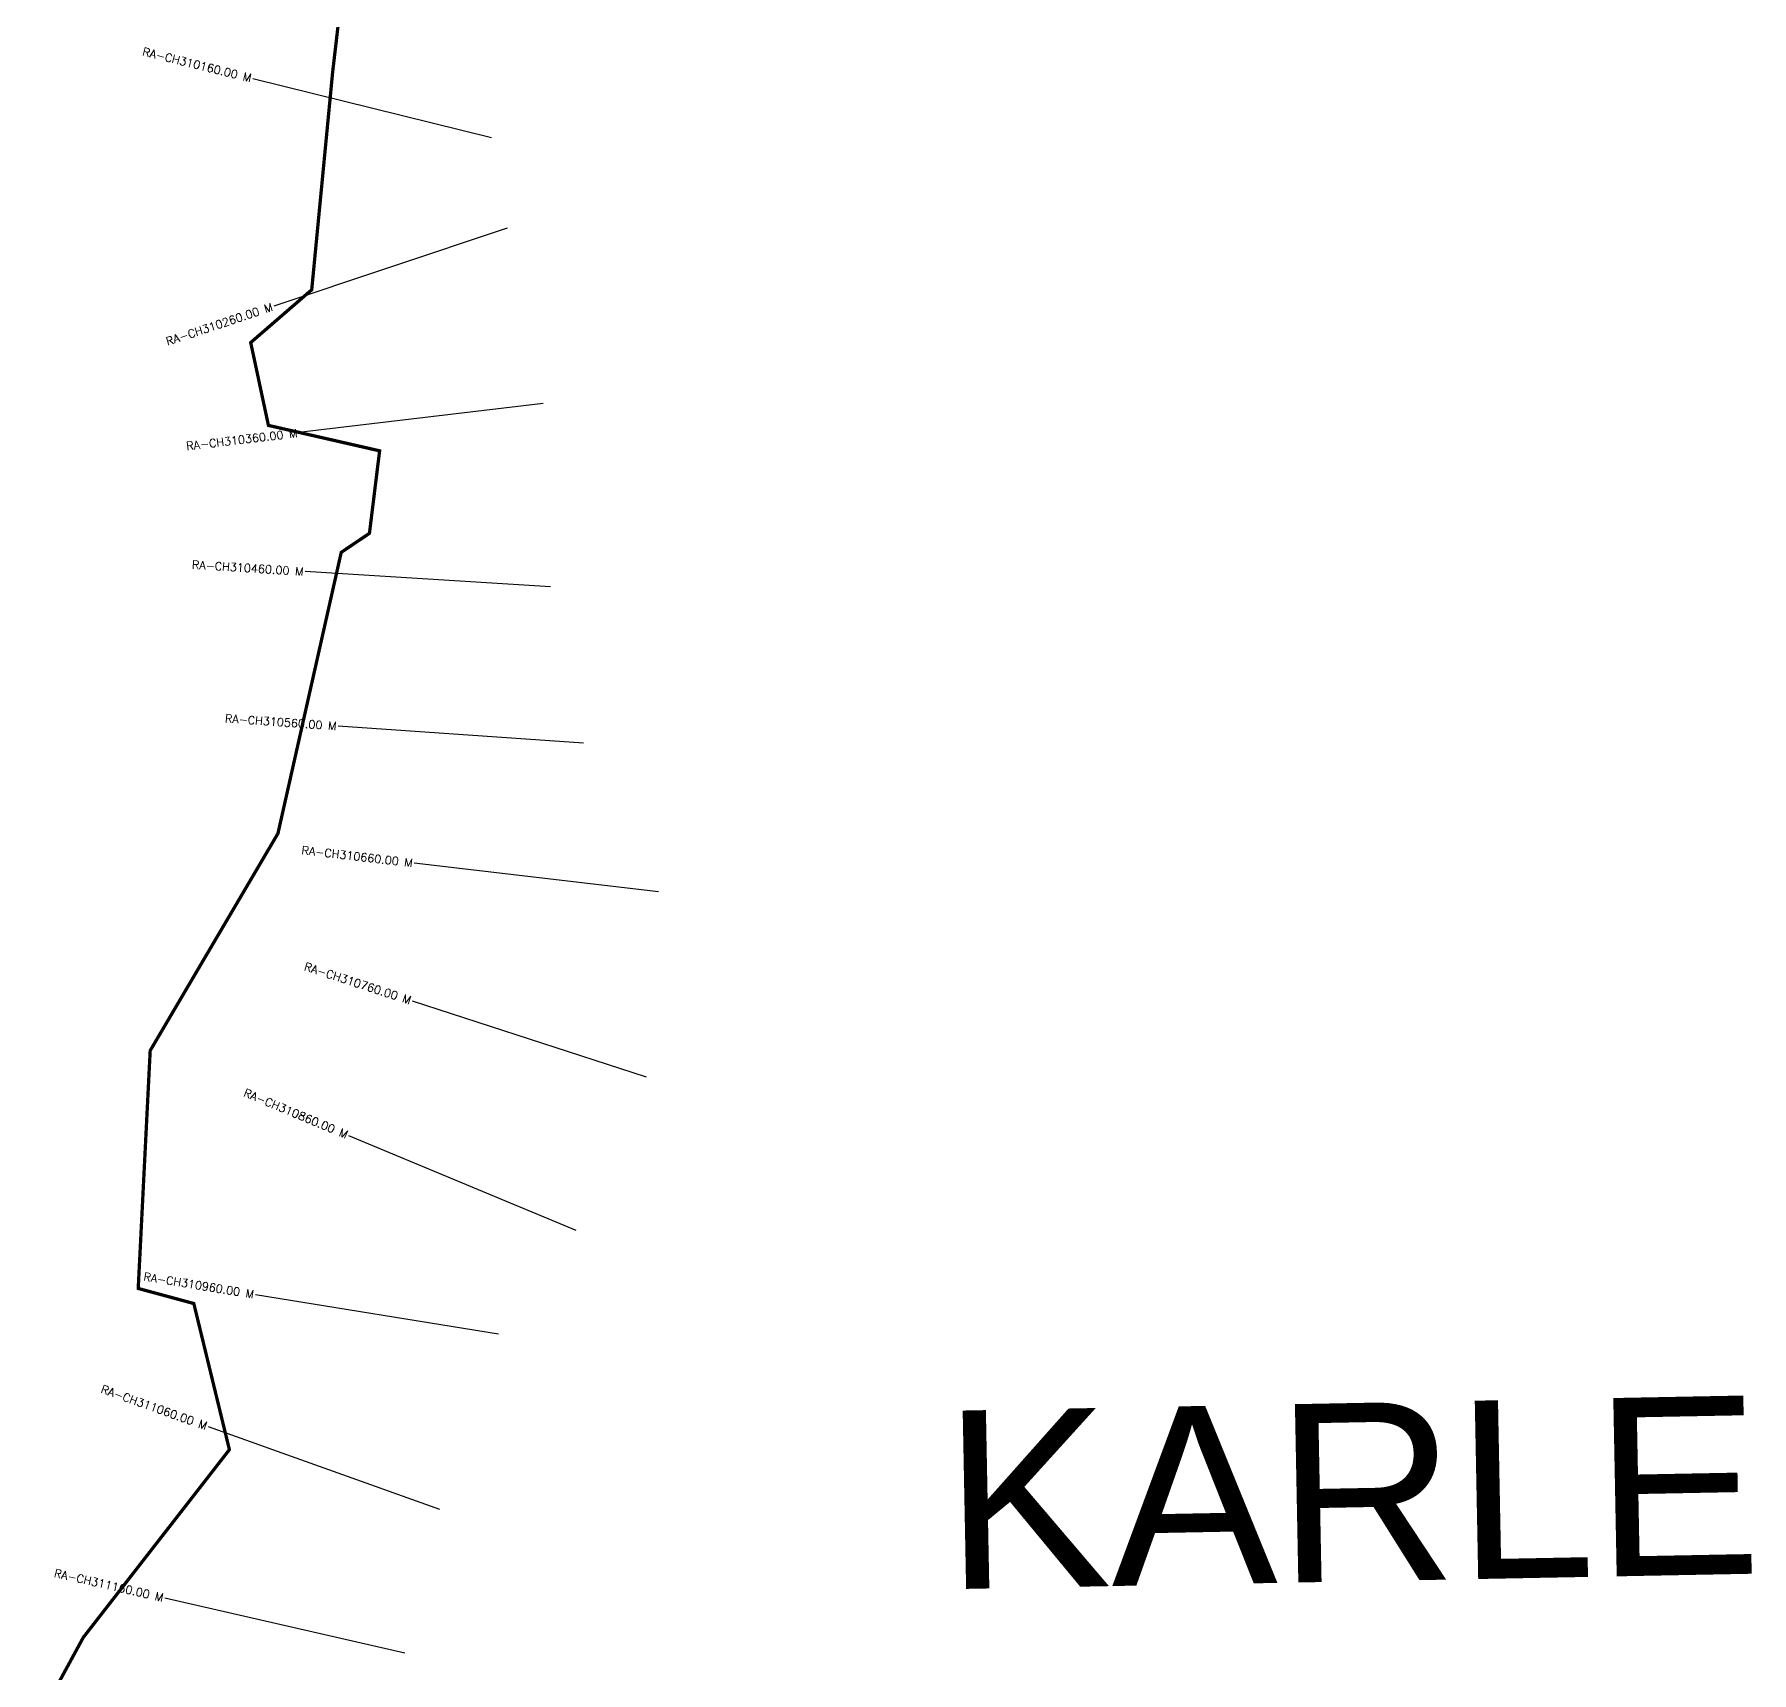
# Model space of a CAD drawing. Header units: metres. Extents: x 285237 to 290910, y 2005434 to 2009716.
# Drawn here: x 286783 to 287830, y 2007507 to 2008506 of the extents above; entities that cross this region are included whole.
import ezdxf
from ezdxf.enums import TextEntityAlignment as Align

# ---------------------------------------------------------------- set-up
doc = ezdxf.new("R2010")
doc.units = ezdxf.units.M
doc.header["$MEASUREMENT"] = 0
for name, color, linetype in [('CS', 134, 'Continuous'), ('CSMark', 6, 'Continuous'), ('VILLAGE NAME', 250, 'Continuous')]:
    doc.layers.add(name, color=color, linetype=linetype)
doc.styles.get("Standard").update_dxf_attribs({"font": 'simplex.shx'})

msp = doc.modelspace()

# ---------------------------------------------------------------- linework, layer by layer
at = {"color": 6, "const_width": 2, "flags": 128}
msp.add_lwpolyline([(286784.2, 2007475.5), (286813, 2007528.5), (286902.1, 2007643), (286880.4, 2007732.1), (286846.5, 2007741.3), (286853.8, 2007886.3), (286931.7, 2008018.7), (286970.3, 2008190.1), (286987.5, 2008201.7), (286993.7, 2008252), (286925.9, 2008267.5), (286915.1, 2008318), (286952.3, 2008350.2), (286958.7, 2008416.7), (286965.1, 2008483.3), (286972.9, 2008549.8)], dxfattribs=at)
at = {"layer": 'CS'}
for p, q in [((287062, 2008442.8), (286916.4, 2008478.9)), ((287071.5, 2008387.8), (286929.2, 2008340.3)), ((287093.5, 2008280.8), (286944.5, 2008263.1)), ((287098, 2008169), (286948.3, 2008178.4)), ((287118, 2008073.7), (286968.4, 2008084.1)), ((287163.8, 2007983.2), (287014.8, 2008000.6)), ((287156.4, 2007870.1), (287013.7, 2007916.5)), ((287113.5, 2007776.7), (286975, 2007834.4)), ((287066.1, 2007713.4), (286918.1, 2007737.5)), ((287030.5, 2007606.5), (286889.3, 2007657)), ((287009, 2007518.9), (286862.8, 2007552.5))]:
    msp.add_line(p, q, dxfattribs=at)

# ---------------------------------------------------------------- texts
at = {"layer": 'CSMark'}
for s, rotation, p in [('RA-CH310160.00 M', 346.0793, (286915.5, 2008479.2)), ('RA-CH310260.00 M', 18.4427, (286928.3, 2008340)), ('RA-CH310360.00 M', 6.8116, (286943.5, 2008262.9)), ('RA-CH310460.00 M', 356.4237, (286947.3, 2008178.4)), ('RA-CH310560.00 M', 356.0333, (286967.4, 2008084.2)), ('RA-CH310660.00 M', 353.3333, (287013.9, 2008000.7)), ('RA-CH310760.00 M', 342.0086, (287012.8, 2007916.8)), ('RA-CH310860.00 M', 337.3649, (286974.1, 2007834.8)), ('RA-CH310960.00 M', 350.7422, (286917.1, 2007737.7)), ('RA-CH311060.00 M', 340.3319, (286888.3, 2007657.3)), ('RA-CH311160.00 M', 347.0453, (286861.8, 2007552.7))]:
    msp.add_text(s, height=5, rotation=rotation, dxfattribs=at).set_placement(p, align=Align.MIDDLE_RIGHT)
at = {"layer": 'VILLAGE NAME', "insert": (287336.8, 2007666.6), "char_height": 108.748, "attachment_point": 1, "rotation": 1.1028}
msp.add_mtext_dynamic_manual_height_columns('{\\fArial|b0|i0|c0|p34;KARLE}', width=726.929, gutter_width=543.7, heights=[0], dxfattribs=at)

doc.saveas('drawing.dxf')
